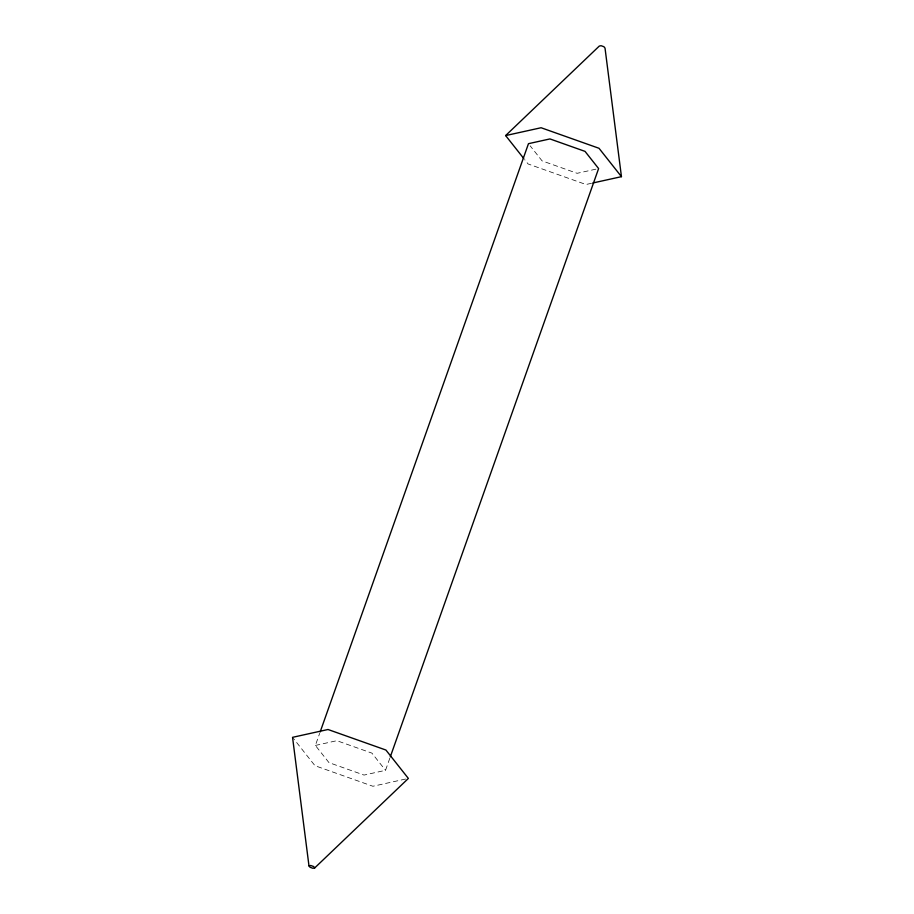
<?xml version="1.0" encoding="UTF-8"?>
<svg xmlns="http://www.w3.org/2000/svg" width="914" height="914" viewBox="0 0 914 914"><rect width="100%" height="100%" fill="white"/><g stroke="black" fill="none" stroke-linecap="round" stroke-linejoin="round"><path stroke-width="0.69" stroke-dasharray="4.57 3.43" d="M389.81 758.232L385.525 770.319L364.046 775.072L328.971 762.619L315.387 745.436L319.66 733.348M595.928 169.159L577.134 173.306L542.071 160.864L530.177 145.829M591.449 183.303L585.988 184.502L528.086 163.96L524.625 159.584M315.387 745.436L336.866 740.694L371.929 753.136L385.525 770.319M405.633 779.025L372.901 786.257L314.987 765.715L293.405 738.421"/><path stroke-width="1.37" d="M320.14 732L528.475 143.681L549.954 138.928L585.029 151.381L598.613 168.564L390.278 756.895M523.768 158.499L505.636 135.569L599.276 46.088L601.035 45.7L603.914 46.717L605.022 48.122L621.451 176.665L592.809 182.994M314.724 867.912L408.364 778.431L385.914 750.04L328.012 729.498L292.549 737.335L308.978 865.878L310.086 867.283L312.965 868.3L314.724 867.912L313.605 866.506L310.737 865.489L308.978 865.878M505.636 135.569L541.099 127.743L599.013 148.285L621.451 176.665"/></g></svg>
